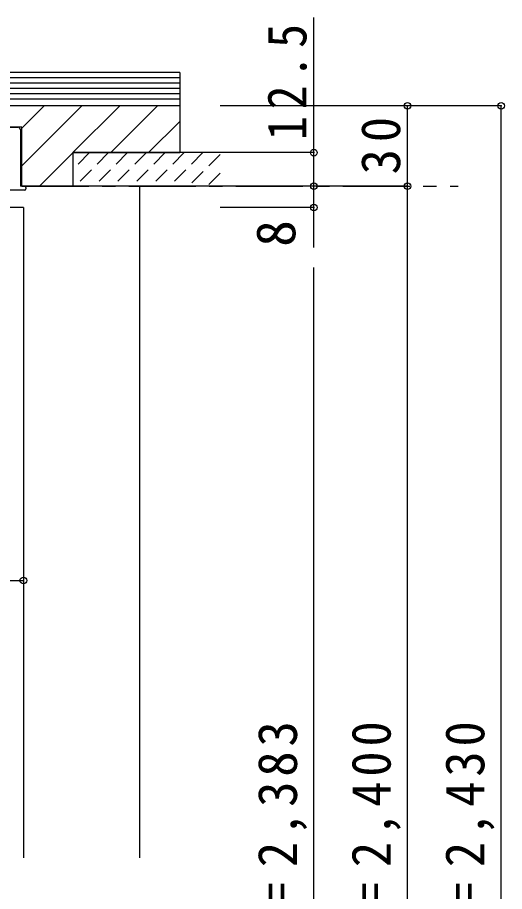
# Model space of a CAD drawing. Units: millimetres at full size, sheet at 1:5; details may follow other scales. Extents: x -973 to 977, y -718 to 696.
# Drawn here: x -768.4 to -586.4, y -308.8 to 18.1 of the extents above; entities that cross this region are included whole.
import ezdxf
from ezdxf.enums import TextEntityAlignment as Align

# ---------------------------------------------------------------- set-up
doc = ezdxf.new("R2010")
doc.units = ezdxf.units.MM
doc.header["$LTSCALE"] = 5
doc.header["$PDMODE"] = 32
doc.header["$PDSIZE"] = 2.5
doc.linetypes.add('CHAIN1', pattern=[8, 5, -1, 1, -1])
doc.linetypes.add('DASHED1', pattern=[1.8, 1.2, -0.6])
for name, color, linetype in [('0-1_通り芯', 4, 'CHAIN1'), ('0-3_仕上げ', 2, 'Continuous'), ('0-4_枠', 3, 'Continuous'), ('0-6_扉', 6, 'Continuous'), ('0-B_寸法', 7, 'Continuous'), ('0-C_ハッチ', 4, 'DASHED1')]:
    doc.layers.add(name, color=color, linetype=linetype)
doc.styles.add('ＭＳ ゴシック', font='')
doc.styles.get('ＭＳ ゴシック').set_extended_font_data('MS Gothic')

msp = doc.modelspace()

# ---------------------------------------------------------------- linework, layer by layer
at = {"layer": '0-1_通り芯'}
msp.add_line((-766.79, -45), (-603.69, -45), dxfattribs=at)
at = {"layer": '0-3_仕上げ'}
for p, q in [((-692.69, -32.5), (-747.69, -32.5)), ((-692.69, -45), (-766.79, -45))]:
    msp.add_line(p, q, dxfattribs=at)
at = {"layer": '0-4_枠', "color": 4}
msp.add_line((-722.69, -296.25), (-722.69, -45), dxfattribs=at)
at = {"layer": '0-6_扉'}
msp.add_line((-766.19, -53), (-766.19, -296.25), dxfattribs=at)
at = {"layer": '0-B_寸法', "color": 4}
for p, q in [((-657.69, -45), (-657.69, 18.052)), ((-622.69, -15), (-692.69, -15)), ((-622.69, -45), (-622.69, -15)), ((-657.69, -32.5), (-692.69, -32.5)), ((-657.69, -35.5), (-657.69, -32.5)), ((-622.69, -45), (-692.69, -45)), ((-657.69, -68), (-657.69, -45)), ((-657.69, -48), (-657.69, -45)), ((-657.69, -53), (-657.69, -45)), ((-622.69, -555.5), (-622.69, -45)), ((-587.69, -555.5), (-587.69, -45)), ((-657.69, -55.5), (-657.69, -48)), ((-657.69, -53), (-692.69, -53)), ((-657.69, -546), (-657.69, -75.5)), ((-796.19, -192.5), (-766.19, -192.5))]:
    msp.add_line(p, q, dxfattribs=at)
at = {"layer": '0-B_寸法', "color": 3}
for p, q in [((-707.69, -2.5), (-892.69, -2.5)), ((-707.69, -2.5), (-707.69, -32.5)), ((-707.69, -4.5), (-892.69, -4.5)), ((-707.69, -6.5), (-892.69, -6.5)), ((-707.69, -8.5), (-892.69, -8.5)), ((-707.69, -10.5), (-892.69, -10.5)), ((-707.69, -12.5), (-892.69, -12.5)), ((-707.69, -15), (-892.69, -15)), ((-766.79, -37.478), (-744.313, -15)), ((-766.79, -23.335), (-758.455, -15)), ((-747.671, -32.5), (-730.171, -15)), ((-733.529, -32.5), (-716.029, -15)), ((-719.386, -32.5), (-707.69, -20.804)), ((-766.79, -23), (-795.59, -23)), ((-766.79, -45), (-766.79, -23)), ((-760.171, -45), (-747.69, -32.52)), ((-747.69, -32.5), (-747.69, -45)), ((-747.69, -32.5), (-707.69, -32.5)), ((-707.69, -32.5), (-740.19, -32.5)), ((-747.69, -45), (-766.79, -45))]:
    msp.add_line(p, q, dxfattribs=at)
at = {"layer": '0-B_寸法'}
for p, q in [((-793.89, -23), (-768.29, -23)), ((-767.29, -24), (-767.29, -29.642)), ((-767.29, -26.773), (-767.29, -45)), ((-765.79, -45), (-767.29, -45)), ((-765.29, -45.5), (-765.29, -46)), ((-765.79, -46.5), (-772.39, -46.5))]:
    msp.add_line(p, q, dxfattribs=at)
at = {"layer": '0-B_寸法', "color": 6}
msp.add_line((-766.19, -53), (-796.19, -53), dxfattribs=at)
at = {"layer": '0-B_寸法', "color": 4}
msp.add_lwpolyline([(-587.69, -45), (-587.69, -15), (-622.69, -15)], dxfattribs=at)
at = {"layer": '0-B_寸法', "color": 3}
msp.add_lwpolyline([(-740.19, -32.5), (-707.69, -32.5), (-740.19, -32.5)], dxfattribs=at)
at = {"layer": '0-B_寸法'}
for centre, radius, start, end in [((-768.29, -24), 1, 0, 90), ((-765.79, -45.5), 0.5, 0, 90), ((-765.79, -46), 0.5, 270, 0)]:
    msp.add_arc(centre, radius, start, end, dxfattribs=at)
for p in [(-622.69, -15), (-587.69, -15), (-657.69, -32.5), (-657.69, -45), (-622.69, -45), (-657.69, -53), (-766.19, -192.5)]:
    msp.add_point(p, dxfattribs=at)
at = {"layer": '0-C_ハッチ'}
for p, q in [((-741.439, -32.5), (-747.69, -38.751)), ((-734.368, -32.5), (-746.868, -45)), ((-727.325, -32.5), (-739.825, -45)), ((-720.254, -32.5), (-732.754, -45)), ((-713.211, -32.5), (-725.711, -45)), ((-706.14, -32.5), (-718.64, -45)), ((-699.097, -32.5), (-711.597, -45)), ((-692.69, -33.164), (-704.526, -45)), ((-692.69, -40.207), (-697.483, -45))]:
    msp.add_line(p, q, dxfattribs=at)

# ---------------------------------------------------------------- texts
at = {"layer": '0-B_寸法', "style": 'ＭＳ ゴシック'}
msp.add_text('8', height=14.66, rotation=90, dxfattribs=at).set_placement((-660.19, -67.704), align=Align.BOTTOM_LEFT)
at = {"layer": '0-B_寸法', "char_height": 14.66, "attachment_point": 7, "rotation": 90, "style": 'ＭＳ ゴシック'}
for s, insert in [('\\T1.28;\\W0.9;12.5', (-660.19, -27.807)), ('\\T1.27;\\W0.95;30', (-625.19, -40.625)), ('\\T1.19;\\W0.95;ＤＨ＝2,383', (-660.19, -367.5)), ('\\T1.19;\\W0.95;枠内＝2,400', (-625.19, -367.5)), ('\\T1.19;\\W0.95;枠外＝2,430', (-590.19, -367.5))]:
    msp.add_mtext(s, dxfattribs=dict(at, insert=insert))

doc.saveas('drawing.dxf')
